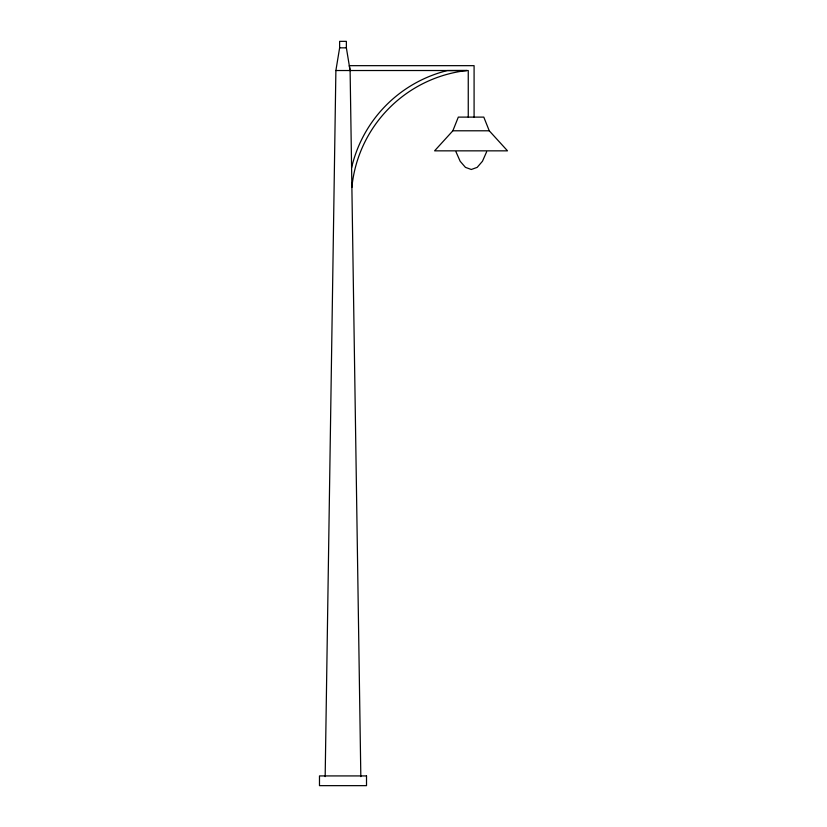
<?xml version="1.0" encoding="UTF-8"?>
<svg xmlns="http://www.w3.org/2000/svg" width="827" height="827" viewBox="0 0 827 827"><rect width="100%" height="100%" fill="white"/><g stroke="black" fill="none" stroke-linecap="round" stroke-linejoin="round"><path stroke-width="1.24" d="M325.166 776.615L335.886 70.522L339.628 47.842L339.628 41.35L346.368 41.35L346.368 47.842L350.11 70.522L360.83 776.625M452.855 130.79L458.313 117.114L483.795 117.114L489.253 130.79L507.52 150.845L434.588 150.845L452.855 130.79L489.253 130.79M486.648 151.765L482.451 161.275L477.169 167.374L471.307 169.483L465.446 167.374L460.163 161.275L455.966 151.765M339.628 47.842L346.368 47.842M335.886 70.522L468.258 70.522L468.258 117.114M350.11 70.522L349.304 65.664L474.088 65.664L474.088 117.114M351.878 187.191L351.878 187.233A130.377 130.366 0 0 1 466.8 70.522L447.355 70.564A130.48 130.47 0 0 0 351.589 167.747M366.516 775.922L319.48 775.922L319.48 785.65L366.516 785.65L366.516 775.922"/></g></svg>
